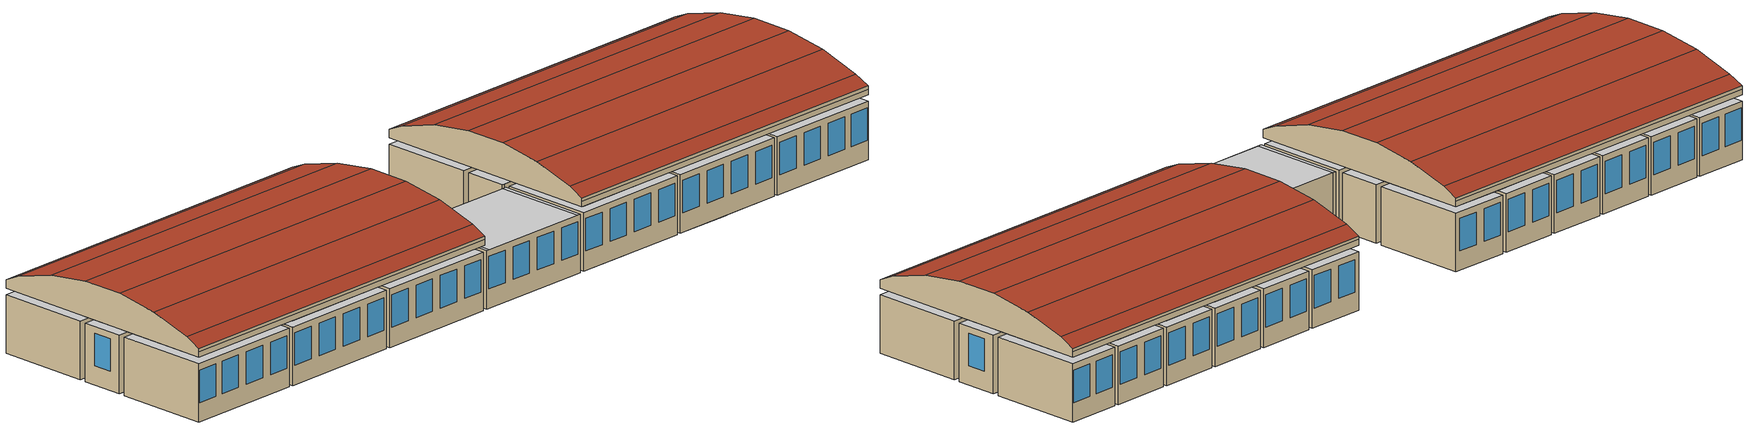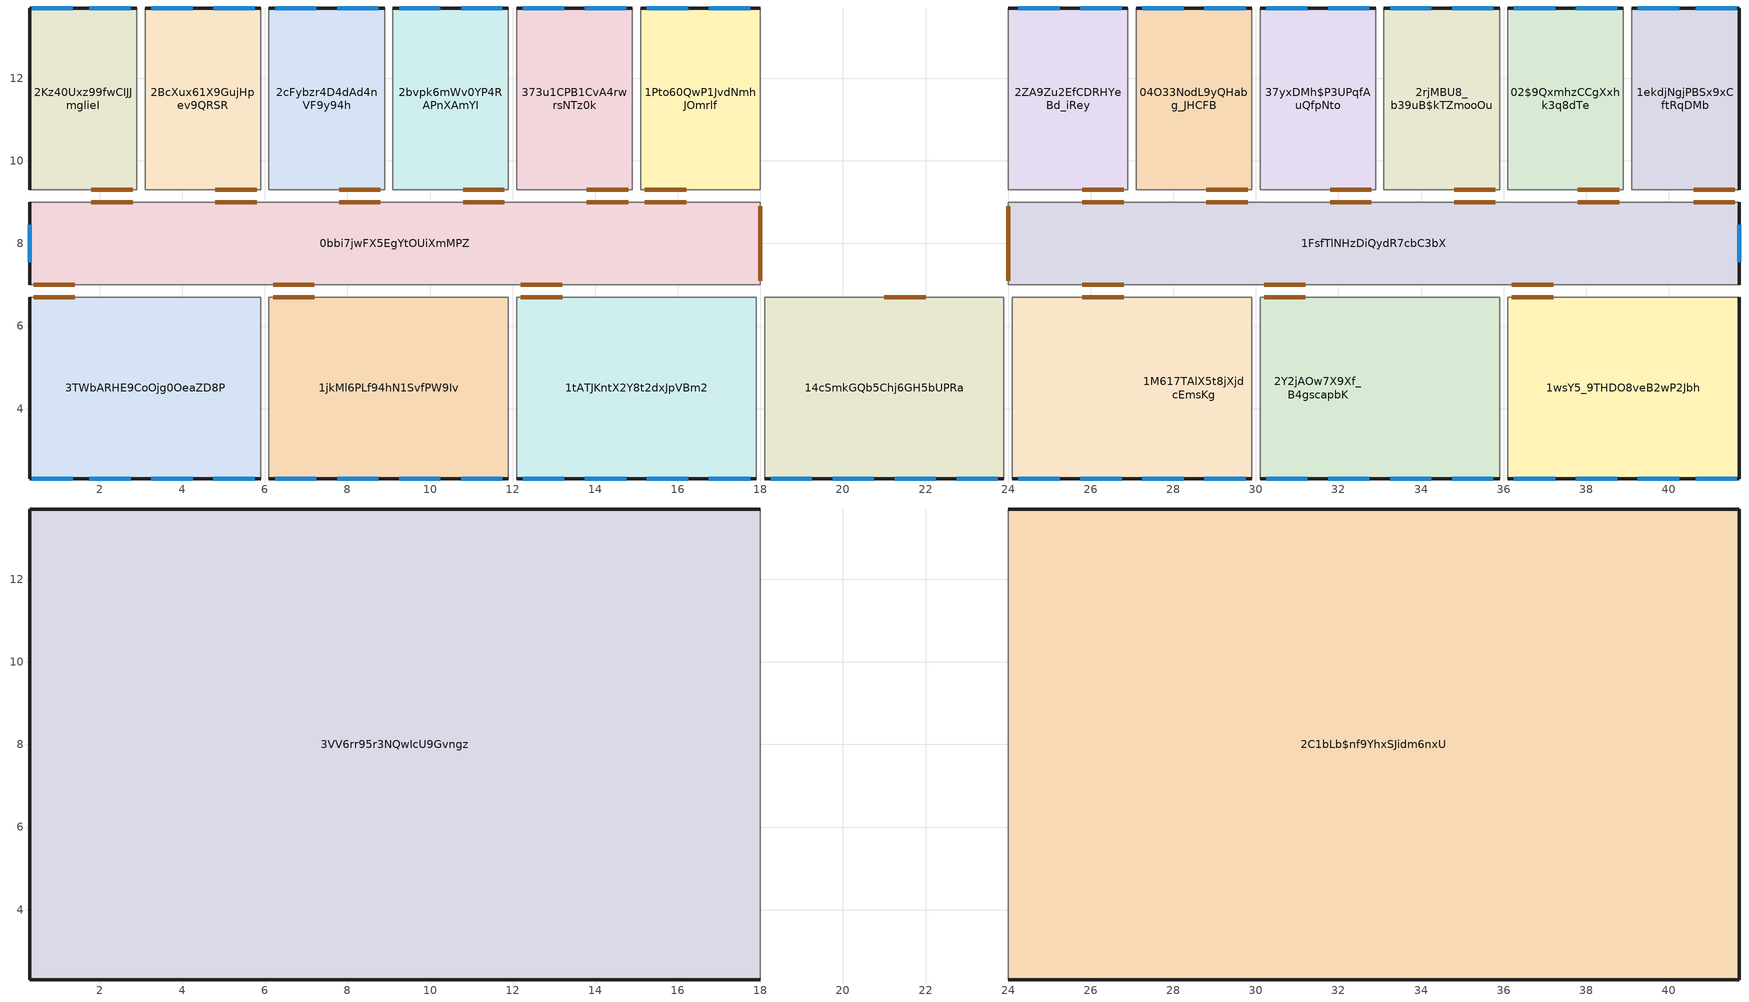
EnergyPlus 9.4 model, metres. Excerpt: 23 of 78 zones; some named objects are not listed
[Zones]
14cSmkGQb5Chj6GH5bUPRa
 floor to 1sKK5eIVD4wRsWgd2sPWuY (BS Interior Floor): 23.9,6.7 23.9,2.3 18.1,2.3 18.1,6.7 z6
 wall outside (BS Exterior Wall): 18.1,2.3 23.9,2.3 z6:8.7
 wall to 0PhdPmzHT0wvN$Ha_kQzZu (BS Interior Wall): 23.7,6.7 18.3,6.7 z6:8.7
 wall to 1M617TAlX5t8jXjdcEmsKg (BS Interior Wall): 23.9,2.3 23.9,6.7 z6:8.7
 wall adiabatic (BS Interior Wall): 23.9,6.7 23.7,6.7 / 18.3,6.7 18.1,6.7 z6:8.7
 wall to 1tATJKntX2Y8t2dxJpVBm2 (BS Interior Wall): 18.1,6.7 18.1,2.3 z6:8.7
 window (BS Exterior Window): 18.25,2.3 19.25,2.3 / 19.75,2.3 20.75,2.3 / 21.25,2.3 22.25,2.3 / 22.75,2.3 23.75,2.3 z6.9:8.4
 door inside (BS Door): 22,6.7 21,6.7 z6:8.1
 ceiling to 0PhdPmzHT0wvN$Ha_kQzZu (BS Ceiling): 23.7,2.3 23.7,6.7 18.3,6.7 18.3,2.3 z8.7
 ceiling adiabatic (BS Ceiling): 18.3,2.3 18.3,6.7 18.1,6.7 18.1,2.3 z8.7; 23.9,2.3 23.9,6.7 23.7,6.7 23.7,2.3 z8.7
04O33NodL9yQHabg_JHCFB
 floor to 3X_RkmlwP1VeLMw2JO6M1A (BS Interior Floor): 29.9,13.7 29.9,9.3 27.1,9.3 27.1,13.7 z6
 wall outside (BS Exterior Wall): 29.9,13.7 27.1,13.7 z6:8.7
 wall to 37yxDMh$P3UPqfAuQfpNto (BS Interior Wall): 29.9,9.3 29.9,13.7 z6:8.7
 wall to 1FsfTlNHzDiQydR7cbC3bX (BS Interior Wall): 27.1,9.3 29.9,9.3 z6:8.7
 wall to 2ZA9Zu2EfCDRHYeBd_iRey (BS Interior Wall): 27.1,13.7 27.1,9.3 z6:8.7
 window (BS Exterior Window): 29.75,13.7 28.75,13.7 / 28.25,13.7 27.25,13.7 z6.9:8.4
 door inside (BS Door): 28.8,9.3 29.8,9.3 z6:8.1
1FsfTlNHzDiQydR7cbC3bX
 floor to 3SrN4J8$P18hlt_KE0C4pC (BS Interior Floor): 41.7,9 41.7,7 24,7 24,9 z6
 wall outside (BS Exterior Wall): 41.7,7 41.7,9 z6:8.7
 wall to 1wsY5_9THDO8veB2wP2Jbh (BS Interior Wall): 36.1,7 41.7,7 z6:8.7
 wall to 1ekdjNgjPBSx9xCftRqDMb (BS Interior Wall): 41.7,9 39.1,9 z6:8.7
 wall adiabatic (BS Interior Wall): 35.9,7 36.1,7 / 33.1,9 32.9,9 / 24,7 24.1,7 / 29.9,7 30.1,7 / 30.1,9 29.9,9 / 36.1,9 35.9,9 / 39.1,9 38.9,9 / 27.1,9 26.9,9 z6:8.7
 wall to 2rjMBU8_b39uB$kTZmooOu (BS Interior Wall): 35.9,9 33.1,9 z6:8.7
 wall to 02$9QxmhzCCgXxhk3q8dTe (BS Interior Wall): 38.9,9 36.1,9 z6:8.7
 wall to 0PhdPmzHT0wvN$Ha_kQzZu (BS Interior Wall): 24,9 24,7 z6:8.7
 wall to 2ZA9Zu2EfCDRHYeBd_iRey (BS Interior Wall): 26.9,9 24,9 z6:8.7
 wall to 37yxDMh$P3UPqfAuQfpNto (BS Interior Wall): 32.9,9 30.1,9 z6:8.7
 wall to 1M617TAlX5t8jXjdcEmsKg (BS Interior Wall): 24.1,7 29.9,7 z6:8.7
 wall to 2Y2jAOw7X9Xf_B4gscapbK (BS Interior Wall): 30.1,7 35.9,7 z6:8.7
 window (BS Exterior Window): 41.7,7.55 41.7,8.45 z6.9:8.4
 door inside (BS Door): 35.8,9 34.8,9 / 29.8,9 28.8,9 / 25.8,7 26.8,7 / 41.6,9 40.6,9 / 32.8,9 31.8,9 / 38.8,9 37.8,9 / 36.2,7 37.2,7 / 30.2,7 31.2,7 / 26.8,9 25.8,9 / 24,8.9 24,7.1 z6:8.1
2BcXux61X9GujHpev9QRSR
 floor to 2ZkE42_lPD0h98OGo18$cW (BS Interior Floor): 5.9,13.7 5.9,9.3 3.1,9.3 3.1,13.7 z6
 wall outside (BS Exterior Wall): 5.9,13.7 3.1,13.7 z6:8.7
 wall to 2Kz40Uxz99fwCIJJmglieI (BS Interior Wall): 3.1,13.7 3.1,9.3 z6:8.7
 wall to 0bbi7jwFX5EgYtOUiXmMPZ (BS Interior Wall): 3.1,9.3 5.9,9.3 z6:8.7
 wall to 2cFybzr4D4dAd4nVF9y94h (BS Interior Wall): 5.9,9.3 5.9,13.7 z6:8.7
 window (BS Exterior Window): 5.75,13.7 4.75,13.7 / 4.25,13.7 3.25,13.7 z6.9:8.4
 door inside (BS Door): 4.8,9.3 5.8,9.3 z6:8.1
02$9QxmhzCCgXxhk3q8dTe
 floor to 3vJPg8U8f2fBFwYCxBT9in (BS Interior Floor): 38.9,13.7 38.9,9.3 36.1,9.3 36.1,13.7 z6
 wall outside (BS Exterior Wall): 38.9,13.7 36.1,13.7 z6:8.7
 wall to 1ekdjNgjPBSx9xCftRqDMb (BS Interior Wall): 38.9,9.3 38.9,13.7 z6:8.7
 wall to 2rjMBU8_b39uB$kTZmooOu (BS Interior Wall): 36.1,13.7 36.1,9.3 z6:8.7
 window (BS Exterior Window): 38.75,13.7 37.75,13.7 / 37.25,13.7 36.25,13.7 z6.9:8.4
 door inside (BS Door): 37.8,9.3 38.8,9.3 z6:8.1
2cFybzr4D4dAd4nVF9y94h
 floor to 2hrD2BYybCUu_MDTUP8pf_ (BS Interior Floor): 8.9,13.7 8.9,9.3 6.1,9.3 6.1,13.7 z6
 wall outside (BS Exterior Wall): 8.9,13.7 6.1,13.7 z6:8.7
 wall to 2bvpk6mWv0YP4RAPnXAmYI (BS Interior Wall): 8.9,9.3 8.9,13.7 z6:8.7
 wall to 0bbi7jwFX5EgYtOUiXmMPZ (BS Interior Wall): 6.1,9.3 8.9,9.3 z6:8.7
 window (BS Exterior Window): 8.75,13.7 7.75,13.7 / 7.25,13.7 6.25,13.7 z6.9:8.4
 door inside (BS Door): 7.8,9.3 8.8,9.3 z6:8.1
0bbi7jwFX5EgYtOUiXmMPZ
 floor to 0CM3trCnD9RO1ae6cHaLbY (BS Interior Floor): 18,9 18,7 0.3,7 0.3,9 z6
 wall outside (BS Exterior Wall): 0.3,9 0.3,7 z6:8.7
 wall adiabatic (BS Interior Wall): 17.9,7 18,7 / 12.1,9 11.9,9 / 15.1,9 14.9,9 / 9.1,9 8.9,9 / 3.1,9 2.9,9 / 11.9,7 12.1,7 / 6.1,9 5.9,9 / 5.9,7 6.1,7 z6:8.7
 wall to 0PhdPmzHT0wvN$Ha_kQzZu (BS Interior Wall): 18,7 18,9 z6:8.7
 wall to 1Pto60QwP1JvdNmhJOmrlf (BS Interior Wall): 18,9 15.1,9 z6:8.7
 wall to 373u1CPB1CvA4rwrsNTz0k (BS Interior Wall): 14.9,9 12.1,9 z6:8.7
 wall to 3TWbARHE9CoOjg0OeaZD8P (BS Interior Wall): 0.3,7 5.9,7 z6:8.7
 wall to 1tATJKntX2Y8t2dxJpVBm2 (BS Interior Wall): 12.1,7 17.9,7 z6:8.7
 wall to 1jkMl6PLf94hN1SvfPW9Iv (BS Interior Wall): 6.1,7 11.9,7 z6:8.7
 wall to 2Kz40Uxz99fwCIJJmglieI (BS Interior Wall): 2.9,9 0.3,9 z6:8.7
 wall to 2bvpk6mWv0YP4RAPnXAmYI (BS Interior Wall): 11.9,9 9.1,9 z6:8.7
 window (BS Exterior Window): 0.3,8.45 0.3,7.55 z6.9:8.4
 door inside (BS Door): 2.8,9 1.8,9 / 14.8,9 13.8,9 / 6.2,7 7.2,7 / 18,7.1 18,8.9 / 0.4,7 1.4,7 / 12.2,7 13.2,7 / 11.8,9 10.8,9 / 5.8,9 4.8,9 / 8.8,9 7.8,9 / 16.2,9 15.2,9 z6:8.1
37yxDMh$P3UPqfAuQfpNto
 floor to 0V2wFmcrX67xKQfCl69ykF (BS Interior Floor): 32.9,13.7 32.9,9.3 30.1,9.3 30.1,13.7 z6
 wall outside (BS Exterior Wall): 32.9,13.7 30.1,13.7 z6:8.7
 wall to 2rjMBU8_b39uB$kTZmooOu (BS Interior Wall): 32.9,9.3 32.9,13.7 z6:8.7
 window (BS Exterior Window): 31.25,13.7 30.25,13.7 / 32.75,13.7 31.75,13.7 z6.9:8.4
 door inside (BS Door): 31.8,9.3 32.8,9.3 z6:8.1
1wsY5_9THDO8veB2wP2Jbh
 floor to 3b4ad9i$z8Ffh00s_avotU (BS Interior Floor): 41.7,6.7 41.7,2.3 36.1,2.3 36.1,6.7 z6
 wall outside (BS Exterior Wall): 36.1,2.3 41.7,2.3 41.7,6.7 z6:8.7
 wall to 2Y2jAOw7X9Xf_B4gscapbK (BS Interior Wall): 36.1,6.7 36.1,2.3 z6:8.7
 window (BS Exterior Window): 37.75,2.3 38.75,2.3 / 40.65,2.3 41.65,2.3 / 39.25,2.3 40.25,2.3 / 36.25,2.3 37.25,2.3 z6.9:8.4
 door inside (BS Door): 37.2,6.7 36.2,6.7 z6:8.1
2bvpk6mWv0YP4RAPnXAmYI
 floor to 3q6cv1ZnfC4ADBvxxftK1C (BS Interior Floor): 11.9,13.7 11.9,9.3 9.1,9.3 9.1,13.7 z6
 wall outside (BS Exterior Wall): 11.9,13.7 9.1,13.7 z6:8.7
 wall to 373u1CPB1CvA4rwrsNTz0k (BS Interior Wall): 11.9,9.3 11.9,13.7 z6:8.7
 window (BS Exterior Window): 11.75,13.7 10.75,13.7 / 10.25,13.7 9.25,13.7 z6.9:8.4
 door inside (BS Door): 10.8,9.3 11.8,9.3 z6:8.1
2Kz40Uxz99fwCIJJmglieI
 floor to 1wwy_gJt53g8xxcPi9efQ_ (BS Interior Floor): 2.9,13.7 2.9,9.3 0.3,9.3 0.3,13.7 z6
 wall outside (BS Exterior Wall): 2.9,13.7 0.3,13.7 0.3,9.3 z6:8.7
 window (BS Exterior Window): 2.75,13.7 1.75,13.7 / 1.35,13.7 0.35,13.7 z6.9:8.4
 door inside (BS Door): 1.8,9.3 2.8,9.3 z6:8.1
1jkMl6PLf94hN1SvfPW9Iv
 floor to 1eB_t_7n5C9h_7XbF74Ynz (BS Interior Floor): 11.9,6.7 11.9,2.3 6.1,2.3 6.1,6.7 z6
 wall outside (BS Exterior Wall): 6.1,2.3 11.9,2.3 z6:8.7
 wall to 1tATJKntX2Y8t2dxJpVBm2 (BS Interior Wall): 11.9,2.3 11.9,6.7 z6:8.7
 wall to 3TWbARHE9CoOjg0OeaZD8P (BS Interior Wall): 6.1,6.7 6.1,2.3 z6:8.7
 window (BS Exterior Window): 7.75,2.3 8.75,2.3 / 9.25,2.3 10.25,2.3 / 6.25,2.3 7.25,2.3 / 10.75,2.3 11.75,2.3 z6.9:8.4
 door inside (BS Door): 7.2,6.7 6.2,6.7 z6:8.1
1ekdjNgjPBSx9xCftRqDMb
 floor to 0s3m9PuAP5ruR$qwRFe$ws (BS Interior Floor): 41.7,13.7 41.7,9.3 39.1,9.3 39.1,13.7 z6
 wall outside (BS Exterior Wall): 41.7,9.3 41.7,13.7 39.1,13.7 z6:8.7
 window (BS Exterior Window): 40.25,13.7 39.25,13.7 / 41.65,13.7 40.65,13.7 z6.9:8.4
 door inside (BS Door): 40.6,9.3 41.6,9.3 z6:8.1
1M617TAlX5t8jXjdcEmsKg
 floor to 1WGjklisD2eerdht85MDWO (BS Interior Floor): 29.9,6.7 29.9,2.3 27.1,2.3 27.1,6.7 z6
 floor adiabatic (BS Interior Floor): 27.1,6.7 27.1,2.3 26.9,2.3 26.9,6.7 z6
 floor to 1hZbcSK9r6evWXSuVClGk8 (BS Interior Floor): 26.9,6.7 26.9,2.3 24.1,2.3 24.1,6.7 z6
 wall outside (BS Exterior Wall): 24.1,2.3 29.9,2.3 z6:8.7
 wall to 2Y2jAOw7X9Xf_B4gscapbK (BS Interior Wall): 29.9,2.3 29.9,6.7 z6:8.7
 window (BS Exterior Window): 25.75,2.3 26.75,2.3 / 28.75,2.3 29.75,2.3 / 27.25,2.3 28.25,2.3 / 24.25,2.3 25.25,2.3 z6.9:8.4
 door inside (BS Door): 26.8,6.7 25.8,6.7 z6:8.1
2Y2jAOw7X9Xf_B4gscapbK
 floor to 1WGjklisD2eerdht85MDWO (BS Interior Floor): 32.9,6.7 32.9,2.3 30.1,2.3 30.1,6.7 z6
 floor adiabatic (BS Interior Floor): 33.1,6.7 33.1,2.3 32.9,2.3 32.9,6.7 z6
 floor to 3b4ad9i$z8Ffh00s_avotU (BS Interior Floor): 35.9,6.7 35.9,2.3 33.1,2.3 33.1,6.7 z6
 wall outside (BS Exterior Wall): 30.1,2.3 35.9,2.3 z6:8.7
 window (BS Exterior Window): 31.75,2.3 32.75,2.3 / 34.75,2.3 35.75,2.3 / 33.25,2.3 34.25,2.3 / 30.25,2.3 31.25,2.3 z6.9:8.4
 door inside (BS Door): 31.2,6.7 30.2,6.7 z6:8.1
3TWbARHE9CoOjg0OeaZD8P
 floor to 1VbxF3wFzBpQ5rqOcSdEzF (BS Interior Floor): 5.9,6.7 5.9,2.3 0.3,2.3 0.3,6.7 z6
 wall outside (BS Exterior Wall): 0.3,6.7 0.3,2.3 5.9,2.3 z6:8.7
 window (BS Exterior Window): 3.25,2.3 4.25,2.3 / 1.75,2.3 2.75,2.3 / 4.75,2.3 5.75,2.3 / 0.35,2.3 1.35,2.3 z6.9:8.4
 door inside (BS Door): 1.4,6.7 0.4,6.7 z6:8.1
373u1CPB1CvA4rwrsNTz0k
 floor to 1swo1qVtbAKPm4o0W5iaak (BS Interior Floor): 14.9,13.7 14.9,9.3 12.1,9.3 12.1,13.7 z6
 wall outside (BS Exterior Wall): 14.9,13.7 12.1,13.7 z6:8.7
 wall to 1Pto60QwP1JvdNmhJOmrlf (BS Interior Wall): 14.9,9.3 14.9,13.7 z6:8.7
 window (BS Exterior Window): 13.25,13.7 12.25,13.7 / 14.75,13.7 13.75,13.7 z6.9:8.4
 door inside (BS Door): 13.8,9.3 14.8,9.3 z6:8.1
2ZA9Zu2EfCDRHYeBd_iRey
 floor to 2kYMI8pg909xJ2DLSV4VwB (BS Interior Floor): 26.9,13.7 26.9,9.3 24,9.3 24,13.7 z6
 wall outside (BS Exterior Wall): 26.9,13.7 24,13.7 z6:8.7
 wall to 0PhdPmzHT0wvN$Ha_kQzZu (BS Interior Wall): 24,13.7 24,9.3 z6:8.7
 window (BS Exterior Window): 26.75,13.7 25.75,13.7 / 25.25,13.7 24.25,13.7 z6.9:8.4
 door inside (BS Door): 25.8,9.3 26.8,9.3 z6:8.1
1Pto60QwP1JvdNmhJOmrlf
 floor to 3RaYI3pSP41vsbJmfPmo2G (BS Interior Floor): 18,13.7 18,9.3 15.1,9.3 15.1,13.7 z6
 wall outside (BS Exterior Wall): 18,13.7 15.1,13.7 z6:8.7
 wall to 0PhdPmzHT0wvN$Ha_kQzZu (BS Interior Wall): 18,9.3 18,13.7 z6:8.7
 window (BS Exterior Window): 17.75,13.7 16.75,13.7 / 16.25,13.7 15.25,13.7 z6.9:8.4
 door inside (BS Door): 15.2,9.3 16.2,9.3 z6:8.1
1tATJKntX2Y8t2dxJpVBm2
 floor to 1yt80Db6HAChv7Z5qvEO2S (BS Interior Floor): 17.9,6.7 17.9,2.3 12.1,2.3 12.1,6.7 z6
 wall outside (BS Exterior Wall): 12.1,2.3 17.9,2.3 z6:8.7
 window (BS Exterior Window): 13.75,2.3 14.75,2.3 / 15.25,2.3 16.25,2.3 / 16.75,2.3 17.75,2.3 / 12.25,2.3 13.25,2.3 z6.9:8.4
 door inside (BS Door): 13.2,6.7 12.2,6.7 z6:8.1
2rjMBU8_b39uB$kTZmooOu
 floor to 3M$0CCsmv239cS_ahxa6de (BS Interior Floor): 35.9,13.7 35.9,9.3 33.1,9.3 33.1,13.7 z6
 wall outside (BS Exterior Wall): 35.9,13.7 33.1,13.7 z6:8.7
 window (BS Exterior Window): 35.75,13.7 34.75,13.7 / 34.25,13.7 33.25,13.7 z6.9:8.4
 door inside (BS Door): 34.8,9.3 35.8,9.3 z6:8.1
2C1bLb$nf9YhxSJidm6nxU
 floor to 1wsY5_9THDO8veB2wP2Jbh (BS Interior Floor): 41.7,6.7 41.7,2.3 36.1,2.3 36.1,6.7 z9
 floor to 02$9QxmhzCCgXxhk3q8dTe (BS Interior Floor): 38.9,13.7 38.9,9.3 36.1,9.3 36.1,13.7 z9
 floor to 1ekdjNgjPBSx9xCftRqDMb (BS Interior Floor): 41.7,13.7 41.7,9.3 39.1,9.3 39.1,13.7 z9
 floor adiabatic (BS Interior Floor): 39.1,13.7 39.1,9.3 41.7,9.3 41.7,9 24,9 24,9.3 26.9,9.3 26.9,13.7 27.1,13.7 27.1,9.3 29.9,9.3 29.9,13.7 30.1,13.7 30.1,9.3 32.9,9.3 32.9,13.7 33.1,13.7 33.1,9.3 35.9,9.3 35.9,13.7 36.1,13.7 36.1,9.3 38.9,9.3 38.9,13.7 z9; 41.7,7 41.7,6.7 36.1,6.7 36.1,2.3 35.9,2.3 35.9,6.7 30.1,6.7 30.1,2.3 29.9,2.3 29.9,6.7 24.1,6.7 24.1,2.3 24,2.3 24,7 z9
 floor to 1FsfTlNHzDiQydR7cbC3bX (BS Interior Floor): 41.7,9 41.7,7 24,7 24,9 z9
 floor to 04O33NodL9yQHabg_JHCFB (BS Interior Floor): 29.9,13.7 29.9,9.3 27.1,9.3 27.1,13.7 z9
 floor to 1M617TAlX5t8jXjdcEmsKg (BS Interior Floor): 29.9,6.7 29.9,2.3 24.1,2.3 24.1,6.7 z9
 floor to 2rjMBU8_b39uB$kTZmooOu (BS Interior Floor): 35.9,13.7 35.9,9.3 33.1,9.3 33.1,13.7 z9
 floor to 2Y2jAOw7X9Xf_B4gscapbK (BS Interior Floor): 35.9,6.7 35.9,2.3 30.1,2.3 30.1,6.7 z9
 floor to 2ZA9Zu2EfCDRHYeBd_iRey (BS Interior Floor): 26.9,13.7 26.9,9.3 24,9.3 24,13.7 z9
 floor to 37yxDMh$P3UPqfAuQfpNto (BS Interior Floor): 32.9,13.7 32.9,9.3 30.1,9.3 30.1,13.7 z9
 wall outside (BS Exterior Wall): 41.7,13.7 24,13.7 / 24,2.3 41.7,2.3 z9:9.26; 41.7,3.02,9.74 41.7,2.3,9.4 41.7,2.3,9 41.7,13.7,9 41.7,13.7,9.4 41.7,12.97,9.74 41.7,11.03,10.34 41.7,9.02,10.64 41.7,6.98,10.64 41.7,4.97,10.34
 wall adiabatic (BS Interior Wall): 24,2.3 41.7,2.3 / 41.7,13.7 24,13.7 z9.26:9.4
 wall to 0PhdPmzHT0wvN$Ha_kQzZu (BS Interior Wall): 24,12.97,9.74 24,13.7,9.4 24,13.7,9 24,2.3,9 24,2.3,9.4 24,3.02,9.74 24,4.97,10.34 24,6.98,10.64 24,9.02,10.64 24,11.03,10.34
 roof outside (BS Flat Roof): 24,6.98,10.64 24,4.97,10.34 41.7,4.97,10.34 41.7,6.98,10.64; 41.7,11.03,10.34 41.7,12.97,9.74 24,12.97,9.74 24,11.03,10.34; 41.7,9.02,10.64 41.7,11.03,10.34 24,11.03,10.34 24,9.02,10.64; 41.7,6.98 41.7,9.02 24,9.02 24,6.98 z10.64; 41.7,12.97,9.74 41.7,13.7,9.4 24,13.7,9.4 24,12.97,9.74; 24,3.02,9.74 24,2.3,9.4 41.7,2.3,9.4 41.7,3.02,9.74; 24,4.97,10.34 24,3.02,9.74 41.7,3.02,9.74 41.7,4.97,10.34
3VV6rr95r3NQwIcU9Gvngz
 floor to 2cFybzr4D4dAd4nVF9y94h (BS Interior Floor): 8.9,13.7 8.9,9.3 6.1,9.3 6.1,13.7 z9
 floor to 2BcXux61X9GujHpev9QRSR (BS Interior Floor): 5.9,13.7 5.9,9.3 3.1,9.3 3.1,13.7 z9
 floor to 2Kz40Uxz99fwCIJJmglieI (BS Interior Floor): 2.9,13.7 2.9,9.3 0.3,9.3 0.3,13.7 z9
 floor adiabatic (BS Interior Floor): 15.1,13.7 15.1,9.3 18,9.3 18,9 0.3,9 0.3,9.3 2.9,9.3 2.9,13.7 3.1,13.7 3.1,9.3 5.9,9.3 5.9,13.7 6.1,13.7 6.1,9.3 8.9,9.3 8.9,13.7 9.1,13.7 9.1,9.3 11.9,9.3 11.9,13.7 12.1,13.7 12.1,9.3 14.9,9.3 14.9,13.7 z9; 18,7 18,2.3 17.9,2.3 17.9,6.7 12.1,6.7 12.1,2.3 11.9,2.3 11.9,6.7 6.1,6.7 6.1,2.3 5.9,2.3 5.9,6.7 0.3,6.7 0.3,7 z9
 floor to 3TWbARHE9CoOjg0OeaZD8P (BS Interior Floor): 5.9,6.7 5.9,2.3 0.3,2.3 0.3,6.7 z9
 floor to 1jkMl6PLf94hN1SvfPW9Iv (BS Interior Floor): 11.9,6.7 11.9,2.3 6.1,2.3 6.1,6.7 z9
 floor to 2bvpk6mWv0YP4RAPnXAmYI (BS Interior Floor): 11.9,13.7 11.9,9.3 9.1,9.3 9.1,13.7 z9
 floor to 0bbi7jwFX5EgYtOUiXmMPZ (BS Interior Floor): 18,9 18,7 0.3,7 0.3,9 z9
 floor to 373u1CPB1CvA4rwrsNTz0k (BS Interior Floor): 14.9,13.7 14.9,9.3 12.1,9.3 12.1,13.7 z9
 floor to 1Pto60QwP1JvdNmhJOmrlf (BS Interior Floor): 18,13.7 18,9.3 15.1,9.3 15.1,13.7 z9
 floor to 1tATJKntX2Y8t2dxJpVBm2 (BS Interior Floor): 17.9,6.7 17.9,2.3 12.1,2.3 12.1,6.7 z9
 wall outside (BS Exterior Wall): 18,13.7 0.3,13.7 / 0.3,2.3 18,2.3 z9:9.26; 0.3,12.97,9.74 0.3,13.7,9.4 0.3,13.7,9 0.3,2.3,9 0.3,2.3,9.4 0.3,3.02,9.74 0.3,4.97,10.34 0.3,6.98,10.64 0.3,9.02,10.64 0.3,11.03,10.34
 wall to 0PhdPmzHT0wvN$Ha_kQzZu (BS Interior Wall): 18,3.02,9.74 18,2.3,9.4 18,2.3,9 18,13.7,9 18,13.7,9.4 18,12.97,9.74 18,11.03,10.34 18,9.02,10.64 18,6.98,10.64 18,4.97,10.34
 wall adiabatic (BS Interior Wall): 0.3,2.3 18,2.3 / 18,13.7 0.3,13.7 z9.26:9.4
 roof outside (BS Flat Roof): 0.3,3.02,9.74 0.3,2.3,9.4 18,2.3,9.4 18,3.02,9.74; 18,11.03,10.34 18,12.97,9.74 0.3,12.97,9.74 0.3,11.03,10.34; 18,6.98 18,9.02 0.3,9.02 0.3,6.98 z10.64; 18,9.02,10.64 18,11.03,10.34 0.3,11.03,10.34 0.3,9.02,10.64; 0.3,6.98,10.64 0.3,4.97,10.34 18,4.97,10.34 18,6.98,10.64; 18,12.97,9.74 18,13.7,9.4 0.3,13.7,9.4 0.3,12.97,9.74; 0.3,4.97,10.34 0.3,3.02,9.74 18,3.02,9.74 18,4.97,10.34
[Building]
None: Loads convergence tolerance value=0.04; Maximum number of warmup days=25; Minimum number of warmup days=6; North axis=0; Solar distribution=FullInteriorAndExterior; Temperature convergence tolerance value=0.4; Terrain=Suburbs
[Site:Location]
DENVER_STAPLETON_CO_USA_WMO_724690: Elevation=1611; Latitude=39.77; Longitude=-104.87; Time zone=-7
[SizingPeriod:DesignDay] Barometric pressure=83411; Day of month=21; Daylight saving time indicator=No; Humidity condition type=WetBulb; Rain indicator=No; Snow indicator=No; Solar model indicator=ASHRAEClearSky
Name | Daily dry bulb temperature range | Day type | Maximum dry bulb temperature | Month | Sky clearness | Wetbulb or dewpoint at maximum dry bulb | Wind direction | Wind speed
DENVER_STAPLETON Ann Clg .4% Condns DB=>MWB | 15.2 | SummerDesignDay | 34.1 | 7 | 1 | 15.8 | 120 | 4
DENVER_STAPLETON Ann Htg 99.6% Condns DB | 0 | WinterDesignDay | -20 | 12 | 0 | -20 | 180 | 2.3
[Construction]
BS Ceiling: cement_floating_screed_2_bottom, EPS_040_15, concrete_CEM_II_BS325R_wz05
BS Door: hardwood
BS Exterior Wall: EPS_040_15, concrete_CEM_II_BS325R_wz05
BS Exterior Window: Glas1995_2015AluoderStahlfensterWaermeschutzverglasungzweifach
BS Flat Roof: gravel_single_granular, foam_glass_board_130, concrete_CEM_II_BS325R_wz05
BS Interior Floor: concrete_CEM_II_BS325R_wz05, EPS_040_15, cement_floating_screed_2_bottom
BS Interior Wall: lime_plaster, vertical_core_brick_700, lime_plaster
[Material] Roughness=MediumRough; Solar absorptance=0.7; Thermal absorptance=0.9; Visible absorptance=0.7
Name | Conductivity | Density | Specific heat | Thickness
EPS_040_15 | 0.04 | 15 | 1500 | 0.07
cement_floating_screed_2_bottom | 1.4 | 1990 | 1000 | 0.04
concrete_CEM_II_BS325R_wz05 | 2.1 | 2420 | 1000 | 0.175
foam_glass_board_130 | 0.065 | 130 | 840 | 0.12
gravel_single_granular | 0.814 | 1500 | 840 | 0.03
hardwood | 0.13 | 650 | 1500 | 0.04
lime_plaster | 0.7 | 1600 | 850 | 0.01
vertical_core_brick_700 | 0.13 | 695 | 850 | 0.15
[WindowMaterial:SimpleGlazingSystem]
Glas1995_2015AluoderStahlfensterWaermeschutzverglasungzweifach: Solar heat gain coefficient=0.65; U factor=1.24754
[ElectricEquipment] Design level calculation method=Watts/Area; End use subcategory=General; Fraction latent=0; Fraction lost=0; Fraction radiant=0; Schedule=Schedule Equipment Single office; Watts per zone floor area=7
Name | Zone or zonelist
0bbi7jwFX5EgYtOUiXmMPZ | 0bbi7jwFX5EgYtOUiXmMPZ
1FsfTlNHzDiQydR7cbC3bX | 1FsfTlNHzDiQydR7cbC3bX
1M617TAlX5t8jXjdcEmsKg | 1M617TAlX5t8jXjdcEmsKg
1Pto60QwP1JvdNmhJOmrlf | 1Pto60QwP1JvdNmhJOmrlf
1ekdjNgjPBSx9xCftRqDMb | 1ekdjNgjPBSx9xCftRqDMb
1jkMl6PLf94hN1SvfPW9Iv | 1jkMl6PLf94hN1SvfPW9Iv
1tATJKntX2Y8t2dxJpVBm2 | 1tATJKntX2Y8t2dxJpVBm2
1wsY5_9THDO8veB2wP2Jbh | 1wsY5_9THDO8veB2wP2Jbh
02$9QxmhzCCgXxhk3q8dTe | 02$9QxmhzCCgXxhk3q8dTe
2BcXux61X9GujHpev9QRSR | 2BcXux61X9GujHpev9QRSR
2C1bLb$nf9YhxSJidm6nxU | 2C1bLb$nf9YhxSJidm6nxU
2Kz40Uxz99fwCIJJmglieI | 2Kz40Uxz99fwCIJJmglieI
2Y2jAOw7X9Xf_B4gscapbK | 2Y2jAOw7X9Xf_B4gscapbK
2ZA9Zu2EfCDRHYeBd_iRey | 2ZA9Zu2EfCDRHYeBd_iRey
2bvpk6mWv0YP4RAPnXAmYI | 2bvpk6mWv0YP4RAPnXAmYI
2cFybzr4D4dAd4nVF9y94h | 2cFybzr4D4dAd4nVF9y94h
2rjMBU8_b39uB$kTZmooOu | 2rjMBU8_b39uB$kTZmooOu
3TWbARHE9CoOjg0OeaZD8P | 3TWbARHE9CoOjg0OeaZD8P
3VV6rr95r3NQwIcU9Gvngz | 3VV6rr95r3NQwIcU9Gvngz
04O33NodL9yQHabg_JHCFB | 04O33NodL9yQHabg_JHCFB
14cSmkGQb5Chj6GH5bUPRa | 14cSmkGQb5Chj6GH5bUPRa
37yxDMh$P3UPqfAuQfpNto | 37yxDMh$P3UPqfAuQfpNto
373u1CPB1CvA4rwrsNTz0k | 373u1CPB1CvA4rwrsNTz0k
[Lights] Design level calculation method=Watts/Area; End use subcategory=General; Fraction radiant=0.42; Fraction replaceable=1; Fraction visible=0.18; Return air fraction=0; Return air fraction calculated from plenum temperature=No; Return air fraction function of plenum temperature coefficient 1=0; Return air fraction function of plenum temperature coefficient 2=0; Schedule=Schedule Lighting Single office; Watts per zone floor area=15.9
Name | Zone or zonelist
0bbi7jwFX5EgYtOUiXmMPZ | 0bbi7jwFX5EgYtOUiXmMPZ
1FsfTlNHzDiQydR7cbC3bX | 1FsfTlNHzDiQydR7cbC3bX
1M617TAlX5t8jXjdcEmsKg | 1M617TAlX5t8jXjdcEmsKg
1Pto60QwP1JvdNmhJOmrlf | 1Pto60QwP1JvdNmhJOmrlf
1ekdjNgjPBSx9xCftRqDMb | 1ekdjNgjPBSx9xCftRqDMb
1jkMl6PLf94hN1SvfPW9Iv | 1jkMl6PLf94hN1SvfPW9Iv
1tATJKntX2Y8t2dxJpVBm2 | 1tATJKntX2Y8t2dxJpVBm2
1wsY5_9THDO8veB2wP2Jbh | 1wsY5_9THDO8veB2wP2Jbh
02$9QxmhzCCgXxhk3q8dTe | 02$9QxmhzCCgXxhk3q8dTe
2BcXux61X9GujHpev9QRSR | 2BcXux61X9GujHpev9QRSR
2C1bLb$nf9YhxSJidm6nxU | 2C1bLb$nf9YhxSJidm6nxU
2Kz40Uxz99fwCIJJmglieI | 2Kz40Uxz99fwCIJJmglieI
2Y2jAOw7X9Xf_B4gscapbK | 2Y2jAOw7X9Xf_B4gscapbK
2ZA9Zu2EfCDRHYeBd_iRey | 2ZA9Zu2EfCDRHYeBd_iRey
2bvpk6mWv0YP4RAPnXAmYI | 2bvpk6mWv0YP4RAPnXAmYI
2cFybzr4D4dAd4nVF9y94h | 2cFybzr4D4dAd4nVF9y94h
2rjMBU8_b39uB$kTZmooOu | 2rjMBU8_b39uB$kTZmooOu
3TWbARHE9CoOjg0OeaZD8P | 3TWbARHE9CoOjg0OeaZD8P
3VV6rr95r3NQwIcU9Gvngz | 3VV6rr95r3NQwIcU9Gvngz
04O33NodL9yQHabg_JHCFB | 04O33NodL9yQHabg_JHCFB
14cSmkGQb5Chj6GH5bUPRa | 14cSmkGQb5Chj6GH5bUPRa
37yxDMh$P3UPqfAuQfpNto | 37yxDMh$P3UPqfAuQfpNto
373u1CPB1CvA4rwrsNTz0k | 373u1CPB1CvA4rwrsNTz0k
[People] Activity level schedule=Schedule Activity 70; Carbon dioxide generation rate=3.82e-08; Clothing insulation calculation method=ClothingInsulationSchedule; Enable ashrae 55 comfort warnings=No; Fraction radiant=0.5; Mean radiant temperature calculation type=ZoneAveraged; Number of people calculation method=People/Area; Number of people schedule=Schedule People Single office; People per zone floor area=0.0714286; Sensible heat fraction=Autocalculate
Name | Zone or zonelist
0bbi7jwFX5EgYtOUiXmMPZ | 0bbi7jwFX5EgYtOUiXmMPZ
1FsfTlNHzDiQydR7cbC3bX | 1FsfTlNHzDiQydR7cbC3bX
1M617TAlX5t8jXjdcEmsKg | 1M617TAlX5t8jXjdcEmsKg
1Pto60QwP1JvdNmhJOmrlf | 1Pto60QwP1JvdNmhJOmrlf
1ekdjNgjPBSx9xCftRqDMb | 1ekdjNgjPBSx9xCftRqDMb
1jkMl6PLf94hN1SvfPW9Iv | 1jkMl6PLf94hN1SvfPW9Iv
1tATJKntX2Y8t2dxJpVBm2 | 1tATJKntX2Y8t2dxJpVBm2
1wsY5_9THDO8veB2wP2Jbh | 1wsY5_9THDO8veB2wP2Jbh
02$9QxmhzCCgXxhk3q8dTe | 02$9QxmhzCCgXxhk3q8dTe
2BcXux61X9GujHpev9QRSR | 2BcXux61X9GujHpev9QRSR
2C1bLb$nf9YhxSJidm6nxU | 2C1bLb$nf9YhxSJidm6nxU
2Kz40Uxz99fwCIJJmglieI | 2Kz40Uxz99fwCIJJmglieI
2Y2jAOw7X9Xf_B4gscapbK | 2Y2jAOw7X9Xf_B4gscapbK
2ZA9Zu2EfCDRHYeBd_iRey | 2ZA9Zu2EfCDRHYeBd_iRey
2bvpk6mWv0YP4RAPnXAmYI | 2bvpk6mWv0YP4RAPnXAmYI
2cFybzr4D4dAd4nVF9y94h | 2cFybzr4D4dAd4nVF9y94h
2rjMBU8_b39uB$kTZmooOu | 2rjMBU8_b39uB$kTZmooOu
3TWbARHE9CoOjg0OeaZD8P | 3TWbARHE9CoOjg0OeaZD8P
3VV6rr95r3NQwIcU9Gvngz | 3VV6rr95r3NQwIcU9Gvngz
04O33NodL9yQHabg_JHCFB | 04O33NodL9yQHabg_JHCFB
14cSmkGQb5Chj6GH5bUPRa | 14cSmkGQb5Chj6GH5bUPRa
37yxDMh$P3UPqfAuQfpNto | 37yxDMh$P3UPqfAuQfpNto
373u1CPB1CvA4rwrsNTz0k | 373u1CPB1CvA4rwrsNTz0k
[ThermostatSetpoint:DualSetpoint]
STATS Single office Dual SP Control: Cooling setpoint temperature schedule=Schedule Cooling Single office; Heating setpoint temperature schedule=Schedule Heating Single office
[Zone] Ceiling height=Autocalculate; Floor area=Autocalculate; Multiplier=1; Part of total floor area=Yes; Type=1
Name | Volume
0bbi7jwFX5EgYtOUiXmMPZ; 1FsfTlNHzDiQydR7cbC3bX | 95.58
1M617TAlX5t8jXjdcEmsKg; 1jkMl6PLf94hN1SvfPW9Iv; 1tATJKntX2Y8t2dxJpVBm2; 2Y2jAOw7X9Xf_B4gscapbK; 14cSmkGQb5Chj6GH5bUPRa | 68.904
1Pto60QwP1JvdNmhJOmrlf; 2ZA9Zu2EfCDRHYeBd_iRey | 34.452
1ekdjNgjPBSx9xCftRqDMb; 2Kz40Uxz99fwCIJJmglieI | 30.888
1wsY5_9THDO8veB2wP2Jbh; 3TWbARHE9CoOjg0OeaZD8P | 66.528
02$9QxmhzCCgXxhk3q8dTe; 2BcXux61X9GujHpev9QRSR; 2bvpk6mWv0YP4RAPnXAmYI; 2cFybzr4D4dAd4nVF9y94h; 2rjMBU8_b39uB$kTZmooOu; 04O33NodL9yQHabg_JHCFB; 37yxDMh$P3UPqfAuQfpNto; 373u1CPB1CvA4rwrsNTz0k | 33.264
2C1bLb$nf9YhxSJidm6nxU; 3VV6rr95r3NQwIcU9Gvngz | 251.634
[ZoneControl:Thermostat] Control 1=STATS Single office Dual SP Control; Control type schedule=HVACTemplate-Always 4
Name | Zone or zonelist
0bbi7jwFX5EgYtOUiXmMPZ Thermostat | 0bbi7jwFX5EgYtOUiXmMPZ
1FsfTlNHzDiQydR7cbC3bX Thermostat | 1FsfTlNHzDiQydR7cbC3bX
1M617TAlX5t8jXjdcEmsKg Thermostat | 1M617TAlX5t8jXjdcEmsKg
1Pto60QwP1JvdNmhJOmrlf Thermostat | 1Pto60QwP1JvdNmhJOmrlf
1ekdjNgjPBSx9xCftRqDMb Thermostat | 1ekdjNgjPBSx9xCftRqDMb
1jkMl6PLf94hN1SvfPW9Iv Thermostat | 1jkMl6PLf94hN1SvfPW9Iv
1tATJKntX2Y8t2dxJpVBm2 Thermostat | 1tATJKntX2Y8t2dxJpVBm2
1wsY5_9THDO8veB2wP2Jbh Thermostat | 1wsY5_9THDO8veB2wP2Jbh
02$9QxmhzCCgXxhk3q8dTe Thermostat | 02$9QxmhzCCgXxhk3q8dTe
2BcXux61X9GujHpev9QRSR Thermostat | 2BcXux61X9GujHpev9QRSR
2C1bLb$nf9YhxSJidm6nxU Thermostat | 2C1bLb$nf9YhxSJidm6nxU
2Kz40Uxz99fwCIJJmglieI Thermostat | 2Kz40Uxz99fwCIJJmglieI
2Y2jAOw7X9Xf_B4gscapbK Thermostat | 2Y2jAOw7X9Xf_B4gscapbK
2ZA9Zu2EfCDRHYeBd_iRey Thermostat | 2ZA9Zu2EfCDRHYeBd_iRey
2bvpk6mWv0YP4RAPnXAmYI Thermostat | 2bvpk6mWv0YP4RAPnXAmYI
2cFybzr4D4dAd4nVF9y94h Thermostat | 2cFybzr4D4dAd4nVF9y94h
2rjMBU8_b39uB$kTZmooOu Thermostat | 2rjMBU8_b39uB$kTZmooOu
3TWbARHE9CoOjg0OeaZD8P Thermostat | 3TWbARHE9CoOjg0OeaZD8P
3VV6rr95r3NQwIcU9Gvngz Thermostat | 3VV6rr95r3NQwIcU9Gvngz
04O33NodL9yQHabg_JHCFB Thermostat | 04O33NodL9yQHabg_JHCFB
14cSmkGQb5Chj6GH5bUPRa Thermostat | 14cSmkGQb5Chj6GH5bUPRa
37yxDMh$P3UPqfAuQfpNto Thermostat | 37yxDMh$P3UPqfAuQfpNto
373u1CPB1CvA4rwrsNTz0k Thermostat | 373u1CPB1CvA4rwrsNTz0k
[Zone equipment]
0bbi7jwFX5EgYtOUiXmMPZ: 0bbi7jwFX5EgYtOUiXmMPZ Ideal Loads Air System
1FsfTlNHzDiQydR7cbC3bX: 1FsfTlNHzDiQydR7cbC3bX Ideal Loads Air System
1M617TAlX5t8jXjdcEmsKg: 1M617TAlX5t8jXjdcEmsKg Ideal Loads Air System
1Pto60QwP1JvdNmhJOmrlf: 1Pto60QwP1JvdNmhJOmrlf Ideal Loads Air System
1ekdjNgjPBSx9xCftRqDMb: 1ekdjNgjPBSx9xCftRqDMb Ideal Loads Air System
1jkMl6PLf94hN1SvfPW9Iv: 1jkMl6PLf94hN1SvfPW9Iv Ideal Loads Air System
1tATJKntX2Y8t2dxJpVBm2: 1tATJKntX2Y8t2dxJpVBm2 Ideal Loads Air System
1wsY5_9THDO8veB2wP2Jbh: 1wsY5_9THDO8veB2wP2Jbh Ideal Loads Air System
02$9QxmhzCCgXxhk3q8dTe: 02$9QxmhzCCgXxhk3q8dTe Ideal Loads Air System
2BcXux61X9GujHpev9QRSR: 2BcXux61X9GujHpev9QRSR Ideal Loads Air System
2C1bLb$nf9YhxSJidm6nxU: 2C1bLb$nf9YhxSJidm6nxU Ideal Loads Air System
2Kz40Uxz99fwCIJJmglieI: 2Kz40Uxz99fwCIJJmglieI Ideal Loads Air System
2Y2jAOw7X9Xf_B4gscapbK: 2Y2jAOw7X9Xf_B4gscapbK Ideal Loads Air System
2ZA9Zu2EfCDRHYeBd_iRey: 2ZA9Zu2EfCDRHYeBd_iRey Ideal Loads Air System
2bvpk6mWv0YP4RAPnXAmYI: 2bvpk6mWv0YP4RAPnXAmYI Ideal Loads Air System
2cFybzr4D4dAd4nVF9y94h: 2cFybzr4D4dAd4nVF9y94h Ideal Loads Air System
2rjMBU8_b39uB$kTZmooOu: 2rjMBU8_b39uB$kTZmooOu Ideal Loads Air System
3TWbARHE9CoOjg0OeaZD8P: 3TWbARHE9CoOjg0OeaZD8P Ideal Loads Air System
3VV6rr95r3NQwIcU9Gvngz: 3VV6rr95r3NQwIcU9Gvngz Ideal Loads Air System
04O33NodL9yQHabg_JHCFB: 04O33NodL9yQHabg_JHCFB Ideal Loads Air System
14cSmkGQb5Chj6GH5bUPRa: 14cSmkGQb5Chj6GH5bUPRa Ideal Loads Air System
37yxDMh$P3UPqfAuQfpNto: 37yxDMh$P3UPqfAuQfpNto Ideal Loads Air System
373u1CPB1CvA4rwrsNTz0k: 373u1CPB1CvA4rwrsNTz0k Ideal Loads Air System
[ZoneInfiltration:DesignFlowRate] Air changes per hour=0.2; Constant term coefficient=1; Design flow rate calculation method=AirChanges/Hour; Schedule=Continuous; Temperature term coefficient=0; Velocity squared term coefficient=0; Velocity term coefficient=0
Name | Zone or zonelist
0bbi7jwFX5EgYtOUiXmMPZ | 0bbi7jwFX5EgYtOUiXmMPZ
1FsfTlNHzDiQydR7cbC3bX | 1FsfTlNHzDiQydR7cbC3bX
1M617TAlX5t8jXjdcEmsKg | 1M617TAlX5t8jXjdcEmsKg
1Pto60QwP1JvdNmhJOmrlf | 1Pto60QwP1JvdNmhJOmrlf
1ekdjNgjPBSx9xCftRqDMb | 1ekdjNgjPBSx9xCftRqDMb
1jkMl6PLf94hN1SvfPW9Iv | 1jkMl6PLf94hN1SvfPW9Iv
1tATJKntX2Y8t2dxJpVBm2 | 1tATJKntX2Y8t2dxJpVBm2
1wsY5_9THDO8veB2wP2Jbh | 1wsY5_9THDO8veB2wP2Jbh
02$9QxmhzCCgXxhk3q8dTe | 02$9QxmhzCCgXxhk3q8dTe
2BcXux61X9GujHpev9QRSR | 2BcXux61X9GujHpev9QRSR
2C1bLb$nf9YhxSJidm6nxU | 2C1bLb$nf9YhxSJidm6nxU
2Kz40Uxz99fwCIJJmglieI | 2Kz40Uxz99fwCIJJmglieI
2Y2jAOw7X9Xf_B4gscapbK | 2Y2jAOw7X9Xf_B4gscapbK
2ZA9Zu2EfCDRHYeBd_iRey | 2ZA9Zu2EfCDRHYeBd_iRey
2bvpk6mWv0YP4RAPnXAmYI | 2bvpk6mWv0YP4RAPnXAmYI
2cFybzr4D4dAd4nVF9y94h | 2cFybzr4D4dAd4nVF9y94h
2rjMBU8_b39uB$kTZmooOu | 2rjMBU8_b39uB$kTZmooOu
3TWbARHE9CoOjg0OeaZD8P | 3TWbARHE9CoOjg0OeaZD8P
3VV6rr95r3NQwIcU9Gvngz | 3VV6rr95r3NQwIcU9Gvngz
04O33NodL9yQHabg_JHCFB | 04O33NodL9yQHabg_JHCFB
14cSmkGQb5Chj6GH5bUPRa | 14cSmkGQb5Chj6GH5bUPRa
37yxDMh$P3UPqfAuQfpNto | 37yxDMh$P3UPqfAuQfpNto
373u1CPB1CvA4rwrsNTz0k | 373u1CPB1CvA4rwrsNTz0k
[Schedule:Compact]
Continuous: Through: 12/31, For: AllDays, Until: 24:00, 1
HVACTemplate-Always 4: Through: 12/31, For: AllDays, Until: 24:00, 4
Schedule Activity 70: Through: 12/31, For: Alldays, Until: 24:00, 70
[Schedule:Day:Hourly]
Schedule Cooling Single office: 25, 25, 25, 25, 25, 25, 25, 25, 25, 25, 25, 25, 25, 25, 25, 25, 25, 25, 25, 25, 25, 25, 25, 25
Schedule Equipment Single office: 0.1, 0.1, 0.1, 0.1, 0.1, 0.1, 0.1, 0.2, 0.4, 0.6, 0.8, 0.8, 0.4, 0.6, 0.8, 0.8, 0.4, 0.2, 0.1, 0.1, 0.1, 0.1, 0.1, 0.1
Schedule Heating Single office: 21, 21, 21, 21, 21, 21, 21, 21, 21, 21, 21, 21, 21, 21, 21, 21, 21, 21, 21, 21, 21, 21, 21, 21
Schedule Lighting Single office: 0, 0, 0, 0, 0, 0, 1, 1, 1, 1, 1, 1, 1, 1, 1, 1, 1, 1, 0, 0, 0, 0, 0, 0
Schedule People Single office: 0, 0, 0, 0, 0, 0, 0, 0.2, 0.4, 0.6, 0.8, 0.8, 0.4, 0.6, 0.8, 0.8, 0.4, 0.2, 0, 0, 0, 0, 0, 0
[Schedule:Week:Compact]
Schedule Cooling Single office: AllDays, Schedule Cooling Single office
Schedule Equipment Single office: AllDays, Schedule Equipment Single office
Schedule Heating Single office: AllDays, Schedule Heating Single office
Schedule Lighting Single office: AllDays, Schedule Lighting Single office
Schedule People Single office: AllDays, Schedule People Single office
[Schedule:Year]
Schedule Cooling Single office: Schedule Cooling Single office, 1, 1, 12, 31
Schedule Equipment Single office: Schedule Equipment Single office, 1, 1, 12, 31
Schedule Heating Single office: Schedule Heating Single office, 1, 1, 12, 31
Schedule Lighting Single office: Schedule Lighting Single office, 1, 1, 12, 31
Schedule People Single office: Schedule People Single office, 1, 1, 12, 31
